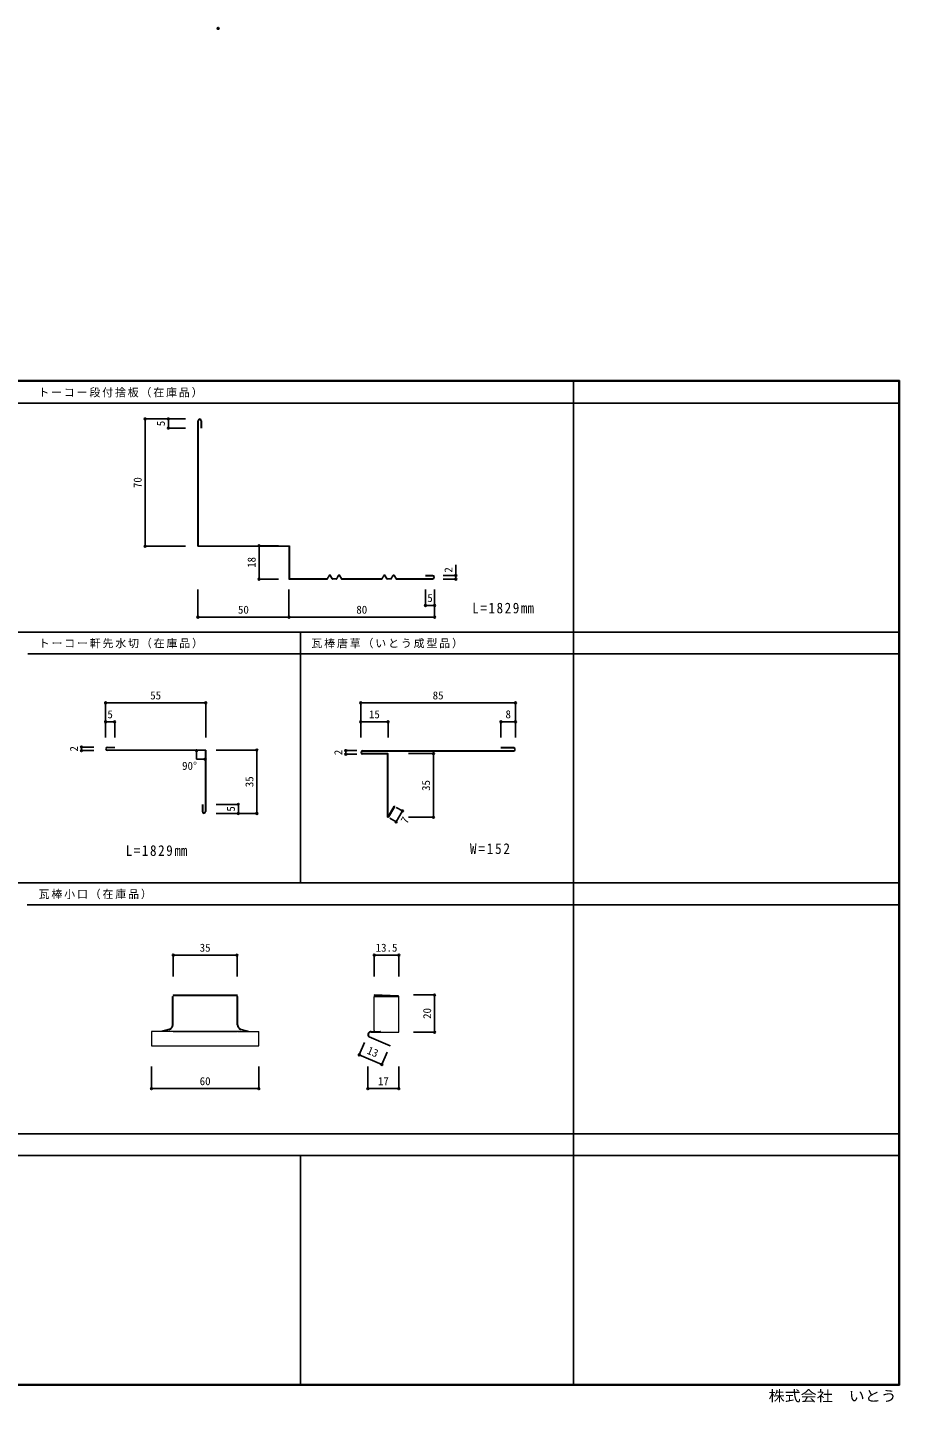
# Model space of a CAD drawing. Units: millimetres at full size, sheet at 1:2, with parts at other scales. Extents: x -403 to 376, y -284 to 472.
# Drawn here: x -103 to 376, y -284 to 472 of the extents above; entities that cross this region are included whole.
import ezdxf
from ezdxf.enums import TextEntityAlignment as Align

# ---------------------------------------------------------------- set-up
doc = ezdxf.new("R2010")
doc.units = ezdxf.units.MM
doc.header["$LTSCALE"] = 2
doc.header["$PDMODE"] = 32
doc.header["$PDSIZE"] = 1
doc.layers.add('0-0', color=7, linetype='Continuous', lineweight=18)
doc.layers.add('8-0', color=7, linetype='Continuous')
doc.layers.add('9-0', color=7, linetype='Continuous')
doc.styles.add('ＭＳ ゴシック', font='')
doc.styles.get('ＭＳ ゴシック').set_extended_font_data('MS Gothic')

msp = doc.modelspace()

# ---------------------------------------------------------------- linework, layer by layer
at = {"layer": '0-0'}
for p, q in [((-9.153, 186.575), (-9.153, 255.475)), ((-8.803, 186.925), (-8.803, 255.475)), ((-7.503, 255.475), (-7.503, 251.475)), ((-7.153, 255.475), (-7.153, 251.475)), ((-9.053, 186.475), (40.747, 186.475)), ((-8.703, 186.825), (41.097, 186.825)), ((40.847, 186.475), (40.847, 168.475)), ((40.847, 186.375), (40.847, 168.475)), ((41.197, 186.725), (41.197, 168.825)), ((40.847, 168.475), (61.9, 168.475)), ((41.197, 168.825), (61.781, 168.825)), ((61.73, 168.825), (61.781, 168.825)), ((62.715, 170.325), (61.833, 168.854)), ((62.715, 170.325), (61.833, 168.854)), ((62.072, 168.572), (62.929, 170.002)), ((64.559, 168.572), (63.701, 170.002)), ((64.786, 168.874), (63.915, 170.325)), ((64.786, 168.874), (63.915, 170.325)), ((66.963, 168.475), (64.73, 168.475)), ((64.872, 168.825), (66.793, 168.825)), ((66.793, 168.825), (66.844, 168.825)), ((67.778, 170.325), (66.896, 168.854)), ((67.135, 168.572), (67.992, 170.002)), ((69.622, 168.572), (68.764, 170.002)), ((69.849, 168.874), (68.978, 170.325)), ((69.793, 168.475), (91.9, 168.475)), ((69.935, 168.825), (91.781, 168.825)), ((91.73, 168.825), (91.781, 168.825)), ((92.715, 170.325), (91.833, 168.854)), ((92.715, 170.325), (91.833, 168.854)), ((92.072, 168.572), (92.929, 170.002)), ((94.559, 168.572), (93.701, 170.002)), ((94.786, 168.874), (93.915, 170.325)), ((94.786, 168.874), (93.915, 170.325)), ((96.963, 168.475), (94.73, 168.475)), ((94.872, 168.825), (96.793, 168.825)), ((96.793, 168.825), (96.844, 168.825)), ((97.778, 170.325), (96.896, 168.854)), ((97.135, 168.572), (97.992, 170.002)), ((99.622, 168.572), (98.764, 170.002)), ((99.849, 168.874), (98.978, 170.325)), ((99.935, 168.825), (119.847, 168.825)), ((119.847, 170.475), (115.859, 170.475)), ((119.847, 170.125), (115.859, 170.125)), ((-58.838, 76.2), (-54.851, 76.2)), ((-58.838, 75.85), (-54.851, 75.85)), ((164.285, 75.864), (157.285, 75.864)), ((-4.938, 74.55), (-58.838, 74.55)), ((-5.288, 74.2), (-58.838, 74.2)), ((-5.188, 74.1), (-5.188, 40.7)), ((-4.838, 74.45), (-4.838, 40.7)), ((81.285, 74.214), (164.285, 74.214)), ((81.285, 73.864), (164.285, 73.864)), ((95.185, 72.564), (81.285, 72.564)), ((94.835, 72.214), (81.285, 72.214)), ((94.935, 37.914), (94.935, 72.114)), ((95.285, 38.082), (95.285, 72.464)), ((164.285, 75.514), (157.285, 75.514)), ((-6.838, 44.7), (-6.838, 40.7)), ((-6.488, 44.7), (-6.488, 40.7)), ((-22.668, -60.057), (12.332, -60.057)), ((-22.668, -60.057), (-22.668, -60.407)), ((-22.668, -60.407), (12.332, -60.407)), ((12.332, -60.057), (12.332, -60.407)), ((87.713, -60.057), (87.713, -60.407)), ((100.925, -60.603), (87.727, -60.057)), ((-23.168, -76.532), (-23.168, -60.965)), ((-23.168, -60.965), (-22.818, -60.965)), ((-22.818, -76.532), (-22.818, -60.965)), ((12.832, -76.532), (12.832, -60.965)), ((87.713, -79.557), (87.713, -60.965)), ((101.213, -60.902), (101.213, -60.965)), ((101.213, -80.257), (101.213, -60.965)), ((-34.668, -80.057), (-34.668, -88.057)), ((14.135, -80.057), (-34.668, -80.057)), ((-24.89, -78.776), (-29.668, -80.057)), ((-24.799, -79.114), (-28.316, -80.057)), ((-22.668, -80.057), (12.332, -80.057)), ((12.832, -80.057), (24.332, -80.057)), ((14.463, -79.114), (17.98, -80.057)), ((14.554, -78.776), (19.332, -80.057)), ((24.332, -88.057), (24.332, -80.057)), ((84.65, -83.102), (96.213, -88.057)), ((84.868, -82.815), (96.351, -87.735)), ((86.062, -80.057), (91.013, -80.057)), ((86.062, -80.407), (91.213, -80.407)), ((91.213, -80.257), (91.213, -80.357)), ((91.413, -80.557), (100.913, -80.557)), ((-34.668, -88.057), (24.332, -88.057)), ((96.351, -87.735), (96.213, -88.057))]:
    msp.add_line(p, q, dxfattribs=at)
for points in [[(99.793, 168.475), (119.763, 168.475), (119.847, 168.475)], [(87.713, -60.965), (101.213, -60.965), (87.713, -60.407)], [(12.482, -76.532), (12.482, -60.965), (12.832, -60.965)]]:
    msp.add_lwpolyline(points, dxfattribs=at)
for centre, radius, start, end in [((-8.153, 255.475), 1, 0, 180), ((-8.153, 255.475), 0.65, 0, 180), ((-9.053, 186.575), 0.1, 180, 270), ((-8.703, 186.925), 0.1, 180, 270), ((40.747, 186.375), 0.1, 0, 90), ((41.097, 186.725), 0.1, 0, 90), ((41.297, 168.925), 0.1, 180, 270), ((61.781, 168.885), 0.06, 270, 329.03592), ((61.781, 168.885), 0.06, 270, 329.03592), ((61.9, 168.675), 0.2, 270, 329.03667), ((63.315, 169.875), 0.75, 36.87006, 143.13019), ((63.315, 169.875), 0.75, 36.87006, 143.13019), ((63.315, 169.77), 0.45, 30.96333, 149.03667), ((64.73, 168.675), 0.2, 210.96333, 270), ((64.872, 168.925), 0.1, 210.96333, 270), ((64.872, 168.925), 0.1, 210.96333, 270), ((66.844, 168.885), 0.06, 270, 329.03592), ((66.963, 168.675), 0.2, 270, 329.03667), ((68.378, 169.875), 0.75, 36.87006, 143.13019), ((68.378, 169.77), 0.45, 30.96333, 149.03667), ((69.793, 168.675), 0.2, 210.96333, 270), ((69.935, 168.925), 0.1, 210.96333, 270), ((91.781, 168.885), 0.06, 270, 329.03592), ((91.781, 168.885), 0.06, 270, 329.03592), ((91.9, 168.675), 0.2, 270, 329.03667), ((93.315, 169.875), 0.75, 36.87006, 143.13019), ((93.315, 169.875), 0.75, 36.87006, 143.13019), ((93.315, 169.77), 0.45, 30.96333, 149.03667), ((94.73, 168.675), 0.2, 210.96333, 270), ((94.872, 168.925), 0.1, 210.96333, 270), ((94.872, 168.925), 0.1, 210.96333, 270), ((96.844, 168.885), 0.06, 270, 329.03592), ((96.963, 168.675), 0.2, 270, 329.03667), ((98.378, 169.875), 0.75, 36.87006, 143.13019), ((98.378, 169.77), 0.45, 30.96333, 149.03667), ((99.793, 168.675), 0.2, 210.96333, 270), ((99.935, 168.925), 0.1, 210.96333, 270), ((119.847, 169.475), 1, 270, 90), ((119.847, 169.475), 0.65, 270, 90), ((-58.838, 75.2), 1, 90, 270), ((-58.838, 75.2), 0.65, 90, 270), ((164.285, 74.864), 1, 270, 90), ((-5.288, 74.1), 0.1, 0, 90), ((-4.938, 74.45), 0.1, 0, 90), ((81.285, 73.214), 1, 90, 270), ((81.285, 73.214), 0.65, 90, 270), ((94.835, 72.114), 0.1, 0, 90), ((95.185, 72.464), 0.1, 0, 90), ((164.285, 74.864), 0.65, 270, 90), ((-5.838, 40.7), 1, 180, 0), ((-5.838, 40.7), 0.65, 180, 0), ((100.913, -60.902), 0.3, 360, 87.63324), ((86.062, -81.907), 1.85, 90, 220.25559), ((86.062, -81.907), 1.5, 90, 217.25712), ((88.213, -79.557), 0.5, 180, 270), ((91.013, -80.257), 0.2, 0, 90), ((91.413, -80.357), 0.2, 180, 270), ((100.913, -80.257), 0.3, 270, 0)]:
    msp.add_arc(centre, radius, start, end, dxfattribs=at)
for centre, major_axis, ratio in [((-24.89, -76.994), (-1.218, -1.587), 0.767327), ((-24.89, -76.994), (-1.431, -1.864), 0.80198), ((14.554, -76.994), (-1.431, 1.864), 0.80198), ((14.554, -76.994), (-1.218, 1.587), 0.767327)]:
    msp.add_ellipse(centre, major_axis=major_axis, ratio=ratio, start_param=0.7853982, end_param=2.3561945, dxfattribs=at)
at = {"layer": '8-0', "color": 6}
for p, q in [((376.155, 277.636), (-403.023, 277.636)), ((375.955, 277.436), (-402.823, 277.436)), ((375.955, -274.316), (375.955, 277.436)), ((376.155, -274.516), (376.155, 277.636)), ((-102.623, 1.56), (375.755, 1.56)), ((-403.023, -274.516), (376.155, -274.516)), ((-402.823, -274.316), (375.955, -274.316))]:
    msp.add_line(p, q, dxfattribs=at)
at = {"layer": '8-0', "color": 3}
for p, q in [((197.177, 277.236), (197.177, -274.116)), ((375.755, 265.236), (-402.623, 265.236)), ((-402.623, 139.398), (-102.623, 139.398)), ((-102.623, 139.398), (375.755, 139.398)), ((47.177, 139.398), (47.177, 1.56)), ((-102.623, 127.398), (375.755, 127.398)), ((-402.623, 1.56), (375.755, 1.56)), ((375.755, -10.44), (-102.823, -10.44)), ((-402.623, -136.278), (375.755, -136.278)), ((-402.623, -148.278), (375.755, -148.278)), ((47.177, -148.278), (47.177, -274.116))]:
    msp.add_line(p, q, dxfattribs=at)
at = {"layer": '8-0', "color": 6}
msp.add_lwpolyline([(375.755, 277.236), (-402.623, 277.236), (-402.623, -274.116), (375.755, -274.116)], close=True, dxfattribs=at)
at = {"layer": '9-0'}
for p, q in [((-38.149, 256.475), (-38.149, 186.475)), ((-38.149, 256.475), (-15.98, 256.475)), ((-25.376, 256.475), (-25.376, 251.475)), ((-25.376, 256.475), (-15.98, 256.475)), ((-25.376, 251.475), (-15.98, 251.475)), ((-38.149, 186.475), (-15.98, 186.475)), ((24.448, 186.825), (24.448, 168.475)), ((24.448, 186.825), (35.088, 186.825)), ((132.513, 176.228), (132.513, 168.475)), ((24.448, 168.475), (35.088, 168.475)), ((132.513, 170.475), (125.549, 170.475)), ((132.513, 168.475), (125.549, 168.475)), ((-9.153, 147.554), (-9.153, 162.684)), ((40.847, 147.554), (40.847, 162.684)), ((115.847, 153.982), (115.847, 162.684)), ((120.847, 153.982), (120.847, 162.684)), ((120.847, 147.554), (120.847, 162.684)), ((120.847, 153.982), (115.847, 153.982)), ((40.847, 147.554), (-9.153, 147.554)), ((120.847, 147.554), (40.847, 147.554)), ((-59.828, 100.441), (-4.838, 100.441)), ((-59.828, 100.441), (-59.828, 81.364)), ((-4.838, 100.441), (-4.838, 81.364)), ((80.285, 100.441), (165.285, 100.441)), ((80.285, 100.441), (80.285, 82.115)), ((165.285, 100.441), (165.285, 82.115)), ((-59.828, 90.066), (-54.851, 90.066)), ((-59.828, 90.066), (-59.828, 81.364)), ((-54.851, 90.066), (-54.851, 81.364)), ((80.285, 90.066), (95.285, 90.066)), ((80.285, 90.066), (80.285, 81.364)), ((95.285, 90.066), (95.285, 81.364)), ((157.285, 90.066), (165.285, 90.066)), ((157.285, 90.066), (157.285, 81.364)), ((165.285, 90.066), (165.285, 81.364)), ((-73.086, 76.2), (-73.086, 74.2)), ((-73.086, 76.2), (-66.214, 76.2)), ((-73.086, 74.2), (-66.214, 74.2)), ((-9.865, 74.2), (-9.865, 69.479)), ((-5.188, 69.479), (-9.865, 69.479)), ((23.239, 74.55), (0.889, 74.55)), ((23.239, 74.55), (23.239, 39.697)), ((72.077, 74.214), (72.077, 72.214)), ((72.077, 74.214), (78.151, 74.214)), ((72.077, 72.214), (78.151, 72.214)), ((120.247, 72.564), (106.426, 72.564)), ((120.247, 37.564), (120.247, 72.564)), ((13.061, 44.7), (0.889, 44.7)), ((23.239, 39.697), (0.889, 39.697)), ((13.061, 39.697), (0.889, 39.697)), ((13.061, 39.697), (13.061, 44.7)), ((95.415, 38.047), (98.674, 43.69)), ((95.588, 37.739), (98.936, 43.539)), ((98.674, 43.69), (98.936, 43.539)), ((99.725, 35), (103.225, 41.063)), ((103.225, 41.063), (99.807, 43.036)), ((99.725, 35), (96.172, 37.052)), ((108.455, 37.564), (106.426, 37.564)), ((120.247, 37.564), (106.426, 37.564)), ((-22.668, -38.185), (12.332, -38.185)), ((-22.668, -38.185), (-22.668, -49.812)), ((12.332, -38.185), (12.332, -49.812)), ((87.713, -38.185), (101.213, -38.185)), ((87.713, -38.185), (87.713, -49.812)), ((101.213, -38.185), (101.213, -49.812)), ((120.853, -60.057), (109.224, -60.057)), ((120.853, -60.057), (120.853, -80.557)), ((120.853, -80.557), (109.224, -80.557)), ((79.481, -92.972), (82.38, -86.159)), ((91.877, -98.247), (79.481, -92.972)), ((91.877, -98.247), (94.777, -91.434)), ((-34.668, -111.533), (-34.668, -99.293)), ((24.332, -111.533), (24.332, -99.293)), ((84.213, -111.533), (84.213, -99.293)), ((101.213, -111.533), (101.213, -99.293)), ((-34.668, -111.533), (24.332, -111.533)), ((84.213, -111.533), (101.213, -111.533))]:
    msp.add_line(p, q, dxfattribs=at)
for centre, radius in [((95.285, 37.914), 0.35), ((95.355, 38.082), 0.07)]:
    msp.add_arc(centre, radius, 180, 330, dxfattribs=at)
at = {"layer": '9-0', "color": 6}
for p in [(1.962, 471.073), (-38.149, 256.475), (-25.376, 256.475), (-25.376, 251.475), (-38.149, 186.475), (24.448, 186.825), (24.448, 168.475), (132.513, 170.475), (132.513, 168.475), (115.847, 153.982), (120.847, 153.982), (-9.153, 147.554), (40.847, 147.554), (120.847, 147.554), (-59.828, 100.441), (-4.838, 100.441), (80.285, 100.441), (165.285, 100.441), (-59.828, 90.066), (-54.851, 90.066), (80.285, 90.066), (95.285, 90.066), (157.285, 90.066), (165.285, 90.066), (-73.086, 76.2), (-73.086, 74.2), (-9.865, 74.2), (-5.188, 69.479), (23.239, 74.55), (72.077, 74.214), (72.077, 72.214), (120.247, 72.564), (13.061, 44.7), (13.061, 39.697), (23.239, 39.697), (103.225, 41.063), (120.247, 37.564), (99.725, 35), (-22.668, -38.185), (12.332, -38.185), (87.713, -38.185), (101.213, -38.185), (120.853, -60.057), (120.853, -80.557), (79.481, -92.972), (91.877, -98.247), (-34.668, -111.533), (24.332, -111.533), (84.213, -111.533), (101.213, -111.533)]:
    msp.add_point(p, dxfattribs=at)

# ---------------------------------------------------------------- texts
at = {"layer": '8-0', "style": 'ＭＳ ゴシック', "width": 1.1}
msp.add_text('株式会社\u3000いとう', height=5.865, dxfattribs=at).set_placement((304.273, -285.083), align=Align.BOTTOM_LEFT)
at = {"layer": '8-0', "attachment_point": 7, "style": 'ＭＳ ゴシック'}
for s, insert, char_height in [('\\T1.17;トーコー段付捨板（在庫品）', (-96.823, 268.236), 4.399), ('\\T1.24;\\W0.9;L=1829㎜', (141.51, 149.571), 5.865), ('\\T1.17;トーコー軒先水切（在庫品）', (-96.623, 130.398), 4.399), ('\\T1.17;瓦棒唐草（いとう成型品）', (53.177, 130.398), 4.399), ('\\T1.28;\\W0.9;W=152', (140.261, 17.338), 5.865), ('\\T1.24;\\W0.9;L=1829㎜', (-48.814, 16.283), 5.865), ('\\T1.17;瓦棒小口（在庫品）', (-96.623, -7.44), 4.399)]:
    msp.add_mtext(s, dxfattribs=dict(at, insert=insert, char_height=char_height))
at = {"layer": '9-0', "style": 'ＭＳ ゴシック'}
for s, rotation, p in [('5', 90, (-25.976, 252.475)), ('70', 90, (-38.749, 218.475)), (' 18', 90, (23.848, 171.65)), ('2', 90, (131.965, 172.003)), ('2', 90, (-73.686, 73.7)), ('2', 90, (71.477, 71.714)), (' 35', 90, (22.639, 51.124)), ('35', 90, (119.647, 52.064)), ('5', 90, (12.461, 40.699)), ('7', 60, (106.834, 32.982)), ('20', 90, (120.255, -73.209)), ('13', 336.949, (82.766, -93.366))]:
    msp.add_text(s, height=4.399, rotation=rotation, dxfattribs=at).set_placement(p, align=Align.BOTTOM_LEFT)
for s, p in [('5', (116.847, 154.582)), ('50', (12.847, 148.154)), ('80', (77.847, 148.154)), ('55', (-35.333, 101.041)), ('85', (119.785, 101.041)), ('5', (-58.839, 90.666)), ('15', (84.785, 90.666)), ('8', (159.785, 90.666)), ('90°', (-17.832, 62.336)), ('35', (-8.168, -37.585)), ('13.5', (88.463, -37.585)), ('60', (-8.168, -110.933)), ('17', (89.713, -110.933))]:
    msp.add_text(s, height=4.399, dxfattribs=at).set_placement(p, align=Align.BOTTOM_LEFT)

doc.saveas('drawing.dxf')
